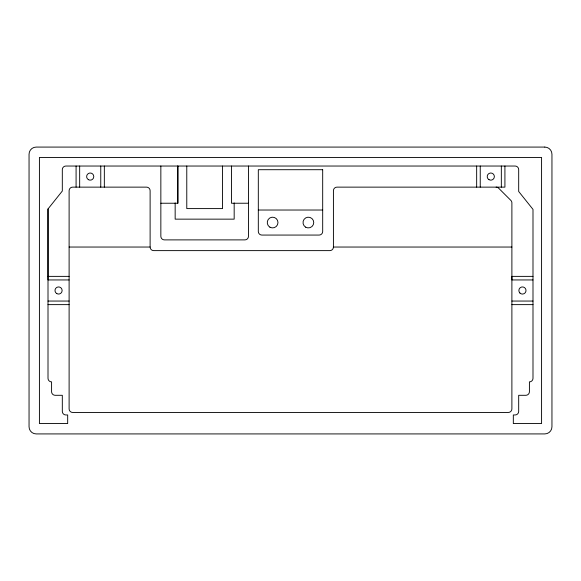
<?xml version="1.0" encoding="UTF-8"?>
<svg xmlns="http://www.w3.org/2000/svg" width="581" height="581" viewBox="0 0 581 581"><rect width="100%" height="100%" fill="white"/><g stroke="black" fill="none" stroke-linecap="round" stroke-linejoin="round"><path stroke-width="0.87" d="M48.005 208.957L48.005 378.304A3.573 3.573 0 0 0 51.586 381.884L51.586 391.717A3.573 3.573 0 0 0 55.159 395.298L62.312 395.298L62.312 411.392A3.573 3.573 0 0 0 65.893 414.965L67.679 414.965L67.679 423.549L39.421 423.549L39.421 157.451L541.579 157.451L541.579 423.549L513.321 423.549L513.321 414.965L515.107 414.965A3.573 3.573 0 0 0 518.688 411.392L518.688 395.298L525.841 395.298A3.573 3.573 0 0 0 529.414 391.717L529.414 381.884A3.573 3.573 0 0 0 532.995 378.304L532.995 209.378L518.688 191.483L518.688 169.608A3.573 3.573 0 0 0 515.107 166.035L65.893 166.035A3.573 3.573 0 0 0 62.312 169.608L62.312 191.033L48.005 208.957L48.005 279.948L69.11 279.948M104.34 187.133L104.34 166.035M177.837 203.234L177.837 166.035L177.837 203.234L160.85 203.234M248.472 203.234L231.485 203.234L231.485 166.035M258.313 210.024L322.687 210.024M69.11 247.041L150.116 247.041A3.573 3.573 0 0 0 153.696 250.622L329.841 250.622A3.573 3.573 0 0 0 333.421 247.041L511.89 247.041M48.005 276.374L69.11 276.374M532.995 276.374L511.89 276.374L511.89 279.948L532.995 279.948M48.005 301.052L69.11 301.052M511.89 301.052L532.995 301.052M48.005 304.626L69.11 304.626M511.89 304.626L532.995 304.626M504.918 166.035L504.918 187.133L336.995 187.133A3.573 3.573 0 0 0 333.421 190.713L333.421 247.041M501.338 166.035L501.338 187.133M480.24 166.035L480.24 187.133M476.66 166.035L476.66 187.133M248.472 166.035L248.472 236.314A3.573 3.573 0 0 1 244.899 239.888L164.423 239.888A3.573 3.573 0 0 1 160.85 236.314L160.85 166.035M234.172 202.943L234.172 219.146L175.157 219.146L175.157 202.943M222.545 166.035L222.545 208.594L186.777 208.594L186.777 166.035M150.116 247.041L150.116 190.713A3.573 3.573 0 0 0 146.543 187.133L72.683 187.133A3.573 3.573 0 0 0 69.11 190.713L69.11 408.886A3.573 3.573 0 0 0 72.683 412.459L508.317 412.459A3.573 3.573 0 0 0 511.89 408.886L511.89 202.922A3.573 3.573 0 0 0 510.844 200.394L498.636 188.186A3.573 3.573 0 0 0 496.101 187.133M100.76 166.035L100.76 187.133M79.662 166.035L79.662 187.133M76.082 166.035L76.082 187.133M544.796 147.08L36.204 147.08A7.154 7.154 0 0 0 29.05 154.234L29.05 426.766A7.154 7.154 0 0 0 36.204 433.92L544.796 433.92A7.154 7.154 0 0 0 551.95 426.766L551.95 154.234A7.154 7.154 0 0 0 544.796 147.08M322.687 169.71L258.313 169.71L258.313 231.485A3.573 3.573 0 0 0 261.886 235.065L319.114 235.065A3.573 3.573 0 0 0 322.687 231.485L322.687 169.71M269.933 227.193A5.367 5.367 0 0 0 277.979 222.545A5.367 5.367 0 0 0 269.933 217.897A5.367 5.367 0 0 0 269.933 227.193M305.7 227.193A5.367 5.367 0 0 0 313.747 222.545A5.367 5.367 0 0 0 305.7 217.897A5.367 5.367 0 0 0 305.7 227.193M519.915 293.027A3.573 3.573 0 0 0 525.899 291.422A3.573 3.573 0 0 0 521.52 287.043A3.573 3.573 0 0 0 519.915 293.027M56.771 293.594A3.573 3.573 0 0 0 62.131 290.5A3.573 3.573 0 0 0 56.771 287.406A3.573 3.573 0 0 0 56.771 293.594M488.999 179.682A3.573 3.573 0 0 0 494.366 176.588A3.573 3.573 0 0 0 488.999 173.487A3.573 3.573 0 0 0 488.999 179.682M88.421 179.682A3.573 3.573 0 0 0 93.788 176.588A3.573 3.573 0 0 0 88.421 173.487A3.573 3.573 0 0 0 88.421 179.682"/></g></svg>
